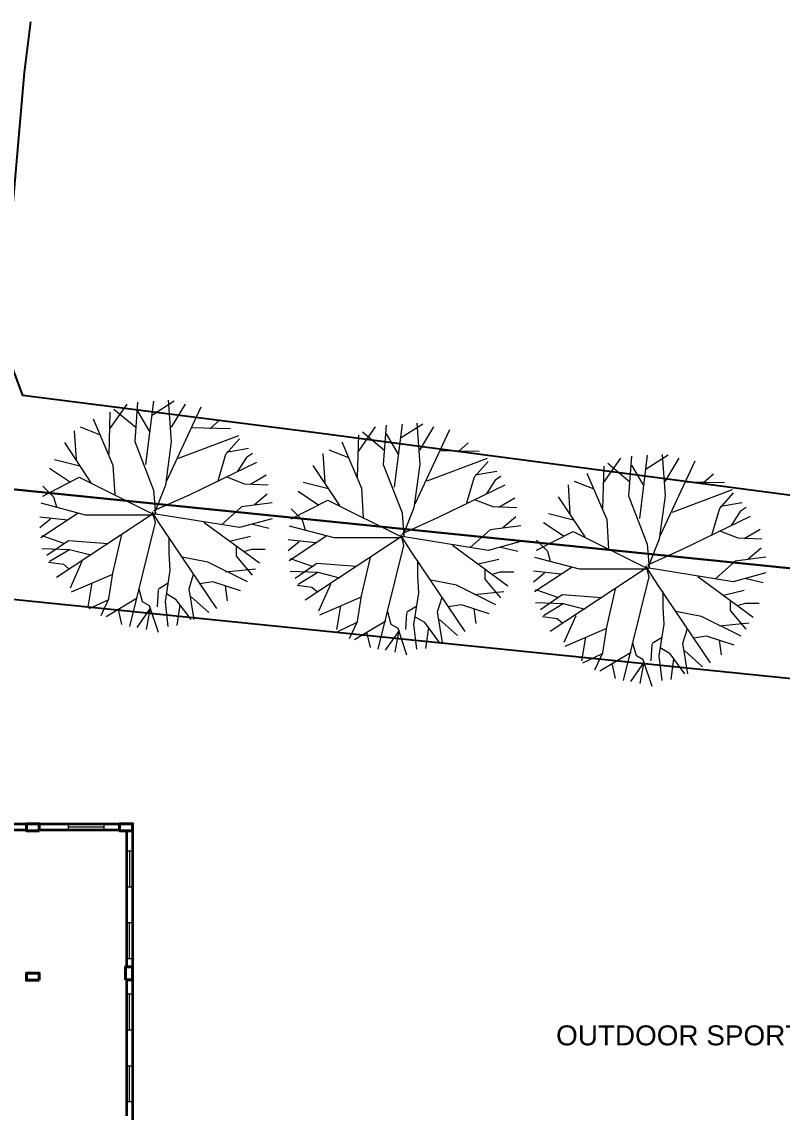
# Model space of a CAD drawing. Header units: millimetres. Extents: x 3079 to 579737, y 1565 to 1161826.
# Drawn here: x 126100 to 164202, y 1105057 to 1159737 of the extents above; entities that cross this region are included whole.
import ezdxf

# ---------------------------------------------------------------- set-up
doc = ezdxf.new("R2010")
doc.units = ezdxf.units.MM
for name, color, linetype, lineweight in [('1', 7, 'Continuous', 35), ('A_COL', 250, 'Continuous', 40), ('A_ELE1', 250, 'Continuous', 20), ('IG-Area', 250, 'Continuous', 30), ('WINDOW', 252, 'Continuous', 15)]:
    doc.layers.add(name, color=color, linetype=linetype, lineweight=lineweight)
doc.layers.add('IG-Elevation', color=252, linetype='Continuous')
doc.layers.add('TREES', color=72, linetype='Continuous', lineweight=5, transparency=0.05)
doc.styles.get("Standard").update_dxf_attribs({"font": 'arial.ttf'})

msp = doc.modelspace()

# ---------------------------------------------------------------- linework, layer by layer
msp.add_line((196945, 1123508), (67213, 1136719))
at = {"layer": '1'}
for p, q in [((108827, 1119523), (131652, 1119523)), ((131652, 1119523), (131652, 1104523)), ((131652, 1119523), (131652, 1104523)), ((121977, 1119223), (126327, 1119223)), ((126977, 1119223), (131002, 1119223)), ((131352, 1119173), (131352, 1112348)), ((131352, 1111698), (131352, 1104873))]:
    msp.add_line(p, q, dxfattribs=at)
at = {"layer": 'A_COL'}
for points in [[(126977, 1119173), (126977, 1119523), (126327, 1119523), (126327, 1119173)], [(131652, 1119173), (131652, 1119523), (131002, 1119523), (131002, 1119173)], [(131302, 1111698), (131652, 1111698), (131652, 1112348), (131302, 1112348)], [(126977, 1111673), (126977, 1112023), (126327, 1112023), (126327, 1111673)]]:
    msp.add_lwpolyline(points, close=True, dxfattribs=at)
at = {"layer": 'A_ELE1'}
msp.add_line((131652, 1104523), (131652, 1119523), dxfattribs=at)
at = {"layer": 'IG-Area'}
msp.add_line((212467, 1127456), (48559, 1144147), dxfattribs=at)
at = {"layer": 'IG-Elevation'}
msp.add_lwpolyline([(210832, 1157467), (207999, 1133191), (206948, 1131098), (202685, 1130966), (140708, 1139140), (126158, 1140997), (125075, 1143897), (126239, 1157191), (126550, 1159737)], dxfattribs=at)
msp.add_lwpolyline([(210832, 1157467), (207999, 1133191), (206948, 1131098), (202685, 1130966), (140708, 1139140), (126158, 1140997), (125075, 1143897), (126239, 1157191), (126550, 1159737)], dxfattribs=at)
msp.add_lwpolyline([(210832, 1157467), (207999, 1133191), (206948, 1131098), (202685, 1130966), (140708, 1139140), (126158, 1140997), (125075, 1143897), (126239, 1157191), (126550, 1159737)], dxfattribs=at)
at = {"layer": 'TREES'}
for p, q in [((131905, 1140663), (131755, 1138682)), ((132699, 1140713), (132301, 1137545)), ((133739, 1140713), (132649, 1140018)), ((133440, 1140762), (133589, 1138682)), ((130516, 1140168), (130458, 1138053)), ((131360, 1140566), (130496, 1139332)), ((130716, 1140317), (131832, 1139386)), ((131905, 1140218), (132518, 1139164)), ((135078, 1140417), (133343, 1136700)), ((134283, 1140566), (133576, 1139405)), ((129675, 1139822), (130666, 1137495)), ((136019, 1139772), (135523, 1139327)), ((145153, 1139567), (144755, 1136399)), ((146192, 1139567), (145103, 1138872)), ((145894, 1139616), (146043, 1137536)), ((128731, 1139228), (128823, 1137791)), ((129030, 1139424), (130021, 1139028)), ((136563, 1139327), (134598, 1139369)), ((142970, 1139022), (142912, 1136907)), ((143814, 1139420), (142949, 1138186)), ((143169, 1139171), (144286, 1138241)), ((144359, 1139517), (144209, 1137536)), ((144359, 1139072), (144972, 1138018)), ((147532, 1139271), (145796, 1135554)), ((146737, 1139420), (146030, 1138259)), ((128236, 1138632), (129565, 1136622)), ((131755, 1138682), (132699, 1136255)), ((133589, 1138682), (133293, 1136502)), ((136959, 1138978), (133938, 1137840)), ((137009, 1138829), (136314, 1138040)), ((142129, 1138676), (143120, 1136349)), ((148472, 1138626), (147977, 1138181)), ((136314, 1138040), (135918, 1136700)), ((137457, 1138334), (136364, 1138140)), ((137358, 1137891), (136910, 1137196)), ((137654, 1138089), (137358, 1137891)), ((141185, 1138082), (141277, 1136645)), ((141484, 1138278), (142475, 1137882)), ((149017, 1138181), (147051, 1138223)), ((156649, 1137947), (156499, 1135966)), ((157443, 1137997), (157045, 1134828)), ((158482, 1137997), (157393, 1137302)), ((158184, 1138046), (158333, 1135966)), ((127495, 1137345), (128535, 1136651)), ((127741, 1137791), (129009, 1137476)), ((130666, 1137495), (130755, 1136009)), ((137853, 1137644), (134483, 1136006)), ((140690, 1137486), (142019, 1135476)), ((144209, 1137536), (145153, 1135109)), ((146043, 1137536), (145747, 1135356)), ((149413, 1137833), (146392, 1136694)), ((149463, 1137683), (148768, 1136894)), ((155260, 1137452), (155202, 1135337)), ((156104, 1137850), (155239, 1136616)), ((155459, 1137601), (156576, 1136670)), ((156649, 1137502), (157262, 1136448)), ((159822, 1137701), (158086, 1133984)), ((159027, 1137850), (158320, 1136689)), ((127146, 1135956), (128980, 1136900)), ((128980, 1136900), (132747, 1135017)), ((137258, 1136551), (136383, 1136900)), ((138348, 1137000), (137552, 1136528)), ((148768, 1136894), (148372, 1135554)), ((149911, 1137188), (148818, 1136994)), ((150107, 1136943), (149812, 1136745)), ((154419, 1137106), (155410, 1134779)), ((160762, 1137056), (160267, 1136610)), ((127146, 1136454), (127691, 1135907)), ((132699, 1136255), (132795, 1135065)), ((133293, 1136502), (132747, 1135115)), ((138447, 1136502), (137258, 1136551)), ((140195, 1136645), (141463, 1136330)), ((143120, 1136349), (143209, 1134863)), ((150307, 1136498), (146936, 1134860)), ((149812, 1136745), (149363, 1136050)), ((153475, 1136511), (153567, 1135075)), ((153774, 1136708), (154765, 1136312)), ((161703, 1136262), (158682, 1135124)), ((161307, 1136610), (159341, 1136653)), ((127691, 1135907), (127840, 1135411)), ((134483, 1136006), (132705, 1135209)), ((138398, 1136056), (137753, 1135511)), ((139600, 1134810), (141434, 1135754)), ((139949, 1136199), (140989, 1135505)), ((141434, 1135754), (145201, 1133871)), ((149712, 1135406), (148837, 1135754)), ((150802, 1135854), (150006, 1135382)), ((152980, 1135916), (154309, 1133906)), ((156499, 1135966), (157443, 1133539)), ((158333, 1135966), (158037, 1133786)), ((161753, 1136112), (161058, 1135323)), ((127047, 1135611), (129277, 1135017)), ((132795, 1134621), (132649, 1135165)), ((137109, 1135411), (136118, 1134522)), ((138647, 1135611), (137109, 1135411)), ((139600, 1135308), (140145, 1134761)), ((145747, 1135356), (145201, 1133969)), ((150901, 1135356), (149712, 1135406)), ((161058, 1135323), (160662, 1133984)), ((162201, 1135617), (161108, 1135424)), ((162102, 1135175), (161653, 1134480)), ((162397, 1135373), (162102, 1135175)), ((126997, 1134918), (128386, 1134768)), ((126997, 1134372), (127542, 1134817)), ((127047, 1133877), (128931, 1135115)), ((127840, 1131893), (132649, 1135065)), ((129277, 1135017), (132699, 1135017)), ((131509, 1129417), (132795, 1134621)), ((137009, 1134372), (132699, 1135065)), ((133193, 1134273), (132722, 1135007)), ((138002, 1132588), (135224, 1134621)), ((138647, 1134817), (137009, 1134372)), ((140145, 1134761), (140294, 1134265)), ((145153, 1135109), (145249, 1133919)), ((146936, 1134860), (145158, 1134063)), ((150852, 1134911), (150207, 1134365)), ((152239, 1134629), (153279, 1133935)), ((152485, 1135075), (153753, 1134760)), ((155410, 1134779), (155499, 1133292)), ((162597, 1134928), (159226, 1133290)), ((135869, 1130308), (133193, 1134273)), ((138498, 1134322), (137654, 1134522)), ((139500, 1134465), (141731, 1133871)), ((149563, 1134265), (148572, 1133376)), ((151101, 1134465), (149563, 1134265)), ((151889, 1133240), (153724, 1134183)), ((153724, 1134183), (157491, 1132300)), ((162002, 1133835), (161126, 1134183)), ((163092, 1134284), (162296, 1133812)), ((127096, 1133977), (128246, 1133575)), ((127345, 1132983), (128436, 1133728)), ((128436, 1133728), (130419, 1133578)), ((130666, 1132092), (131112, 1134026)), ((133489, 1133083), (133489, 1133877)), ((137555, 1133926), (136514, 1133677)), ((139451, 1133772), (140840, 1133622)), ((139451, 1133226), (139995, 1133671)), ((139500, 1132731), (141385, 1133969)), ((140294, 1130748), (145103, 1133919)), ((141731, 1133871), (145153, 1133871)), ((145249, 1133475), (145103, 1134019)), ((149463, 1133226), (145153, 1133919)), ((145647, 1133127), (145176, 1133861)), ((151101, 1133671), (149463, 1133226)), ((151889, 1133738), (152435, 1133190)), ((157443, 1133539), (157539, 1132349)), ((158037, 1133786), (157491, 1132399)), ((163191, 1133786), (162002, 1133835)), ((127096, 1133332), (128485, 1133282)), ((127495, 1132687), (128485, 1133282)), ((128485, 1133282), (129565, 1133002)), ((133539, 1132242), (133489, 1133083)), ((136862, 1132936), (136862, 1133431)), ((137604, 1133282), (137258, 1133182)), ((138299, 1133282), (137604, 1133282)), ((143963, 1128271), (145249, 1133475)), ((148323, 1129162), (145647, 1133127)), ((150456, 1131442), (147678, 1133475)), ((150952, 1133176), (150107, 1133376)), ((152435, 1133190), (152584, 1132695)), ((159226, 1133290), (157448, 1132493)), ((163142, 1133340), (162497, 1132795)), ((127444, 1132638), (128186, 1132537)), ((128186, 1132537), (128469, 1132294)), ((128535, 1131348), (129130, 1132687)), ((135423, 1132638), (134135, 1132886)), ((137408, 1131646), (135423, 1132638)), ((137654, 1131993), (136862, 1132936)), ((139550, 1132831), (140700, 1132429)), ((139799, 1131837), (140889, 1132582)), ((140889, 1132582), (142873, 1132432)), ((143120, 1130946), (143565, 1132880)), ((145943, 1131937), (145943, 1132731)), ((150008, 1132780), (148967, 1132531)), ((151790, 1132895), (154021, 1132300)), ((157539, 1131904), (157393, 1132449)), ((161853, 1132695), (160862, 1131805)), ((163391, 1132895), (161853, 1132695)), ((128584, 1131151), (130666, 1132042)), ((130467, 1130803), (130666, 1132092)), ((133293, 1130653), (133539, 1132242)), ((134483, 1131298), (134711, 1132035)), ((137803, 1132291), (136314, 1132142)), ((139550, 1132186), (140939, 1132136)), ((139949, 1131541), (140939, 1132136)), ((140939, 1132136), (142019, 1131856)), ((145993, 1131096), (145943, 1131937)), ((149316, 1131790), (149316, 1132285)), ((150058, 1132136), (149712, 1132036)), ((150752, 1132136), (150058, 1132136)), ((151741, 1132201), (153130, 1132052)), ((151741, 1131656), (152285, 1132101)), ((151790, 1131160), (153675, 1132399)), ((152584, 1129177), (157393, 1132349)), ((154021, 1132300), (157443, 1132300)), ((156253, 1126701), (157539, 1131904)), ((161753, 1131656), (157443, 1132349)), ((157937, 1131556), (157466, 1132290)), ((162746, 1129872), (159968, 1131904)), ((163391, 1132101), (161753, 1131656)), ((129426, 1130407), (129625, 1131597)), ((132944, 1131298), (133440, 1131597)), ((135672, 1131646), (135007, 1131553)), ((137058, 1131201), (135672, 1131646)), ((136415, 1130703), (136314, 1131448)), ((139898, 1131492), (140640, 1131391)), ((140640, 1131391), (140923, 1131148)), ((140989, 1130202), (141584, 1131541)), ((147877, 1131492), (146588, 1131740)), ((149861, 1130500), (147877, 1131492)), ((150107, 1130847), (149316, 1131790)), ((160613, 1127591), (157937, 1131556)), ((163242, 1131606), (162397, 1131805)), ((130071, 1129961), (130467, 1130803)), ((130320, 1129912), (131887, 1130847)), ((132154, 1130653), (131981, 1131293)), ((132894, 1130407), (132944, 1131248)), ((133838, 1130753), (133343, 1131052)), ((134729, 1129762), (134483, 1131298)), ((135473, 1130108), (134580, 1130902)), ((141038, 1130005), (143120, 1130896)), ((142920, 1129657), (143120, 1130946)), ((145747, 1129507), (145993, 1131096)), ((146936, 1130152), (147165, 1130889)), ((150257, 1131145), (148768, 1130996)), ((151840, 1131261), (152990, 1130859)), ((152089, 1130267), (153179, 1131012)), ((153179, 1131012), (155163, 1130862)), ((155410, 1129376), (155855, 1131310)), ((158233, 1130367), (158233, 1131160)), ((162298, 1131210), (161257, 1130961)), ((129475, 1130308), (130419, 1130753)), ((131112, 1129513), (130941, 1130270)), ((132550, 1130357), (131856, 1129366)), ((132500, 1130457), (132154, 1130653)), ((132351, 1129267), (132550, 1130357)), ((132944, 1129117), (132500, 1130457)), ((133440, 1129417), (133293, 1130653)), ((134580, 1129762), (133838, 1130753)), ((133887, 1129464), (134034, 1130506)), ((141880, 1129261), (142079, 1130451)), ((145398, 1130152), (145894, 1130451)), ((148126, 1130500), (147461, 1130407)), ((149512, 1130055), (148126, 1130500)), ((148868, 1129557), (148768, 1130302)), ((151840, 1130616), (153229, 1130566)), ((152239, 1129971), (153229, 1130566)), ((153229, 1130566), (154309, 1130285)), ((158283, 1129525), (158233, 1130367)), ((161606, 1130220), (161606, 1130715)), ((162348, 1130566), (162002, 1130466)), ((163042, 1130566), (162348, 1130566)), ((142773, 1128766), (144340, 1129701)), ((144608, 1129507), (144435, 1130147)), ((145348, 1129261), (145398, 1130103)), ((146292, 1129607), (145796, 1129906)), ((147183, 1128616), (146936, 1130152)), ((147927, 1128962), (147034, 1129756)), ((152188, 1129921), (152930, 1129821)), ((152930, 1129821), (153213, 1129578)), ((153279, 1128632), (153874, 1129971)), ((160167, 1129921), (158878, 1130170)), ((162151, 1128930), (160167, 1129921)), ((162397, 1129276), (161606, 1130220)), ((141929, 1129162), (142873, 1129607)), ((142525, 1128816), (142920, 1129657)), ((145004, 1129212), (144309, 1128220)), ((144954, 1129311), (144608, 1129507)), ((144804, 1128121), (145004, 1129212)), ((145398, 1127971), (144954, 1129311)), ((145894, 1128271), (145747, 1129507)), ((147034, 1128616), (146292, 1129607)), ((146341, 1128318), (146488, 1129360)), ((153328, 1128435), (155410, 1129326)), ((155210, 1128087), (155410, 1129376)), ((158037, 1127937), (158283, 1129525)), ((159226, 1128582), (159455, 1129319)), ((162547, 1129575), (161058, 1129426)), ((143565, 1128367), (143395, 1129124)), ((154170, 1127691), (154369, 1128880)), ((157688, 1128582), (158184, 1128880)), ((160416, 1128930), (159751, 1128836)), ((161802, 1128485), (160416, 1128930)), ((161158, 1127987), (161058, 1128732)), ((154815, 1127245), (155210, 1128087)), ((155063, 1127196), (156630, 1128131)), ((156898, 1127937), (156725, 1128576)), ((157638, 1127691), (157688, 1128532)), ((158582, 1128037), (158086, 1128336)), ((159473, 1127046), (159226, 1128582)), ((160217, 1127392), (159324, 1128186)), ((154219, 1127591), (155163, 1128037)), ((155855, 1126797), (155685, 1127554)), ((157294, 1127641), (156599, 1126650)), ((157244, 1127741), (156898, 1127937)), ((157094, 1126551), (157294, 1127641)), ((157688, 1126401), (157244, 1127741)), ((158184, 1126701), (158037, 1127937)), ((159324, 1127046), (158582, 1128037)), ((158631, 1126747), (158778, 1127790))]:
    msp.add_line(p, q, dxfattribs=at)
at = {"layer": 'WINDOW'}
for p, q in [((128414, 1119523), (128414, 1119223)), ((128414, 1119373), (130214, 1119373)), ((130214, 1119523), (130214, 1119223)), ((131352, 1118161), (131652, 1118161)), ((131502, 1118161), (131502, 1116361)), ((131352, 1116361), (131652, 1116361)), ((131352, 1114561), (131652, 1114561)), ((131502, 1112761), (131502, 1114561)), ((131352, 1112761), (131652, 1112761)), ((131352, 1110986), (131652, 1110986)), ((131502, 1109186), (131502, 1110986)), ((131352, 1109186), (131652, 1109186)), ((131352, 1107386), (131652, 1107386)), ((131502, 1105586), (131502, 1107386)), ((131352, 1105586), (131652, 1105586))]:
    msp.add_line(p, q, dxfattribs=at)

# ---------------------------------------------------------------- texts
at = {"layer": 'IG-Area', "insert": (152873, 1109409), "char_height": 1000, "attachment_point": 1}
msp.add_mtext_dynamic_manual_height_columns('OUTDOOR SPORTS', width=38356.19, gutter_width=12.5, heights=[0], dxfattribs=at)

doc.saveas('drawing.dxf')
